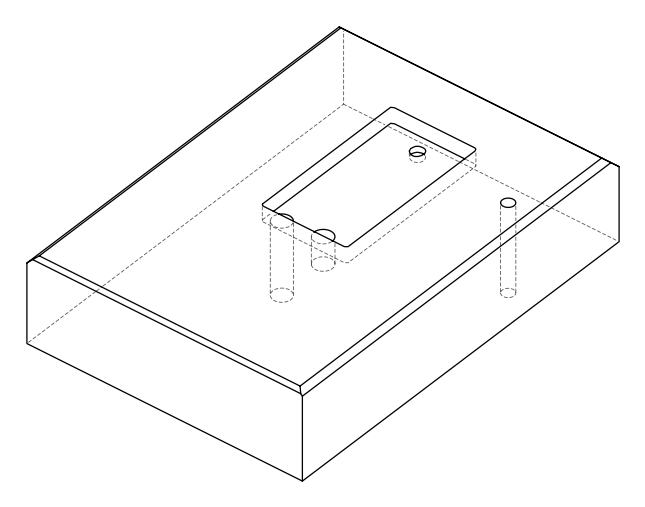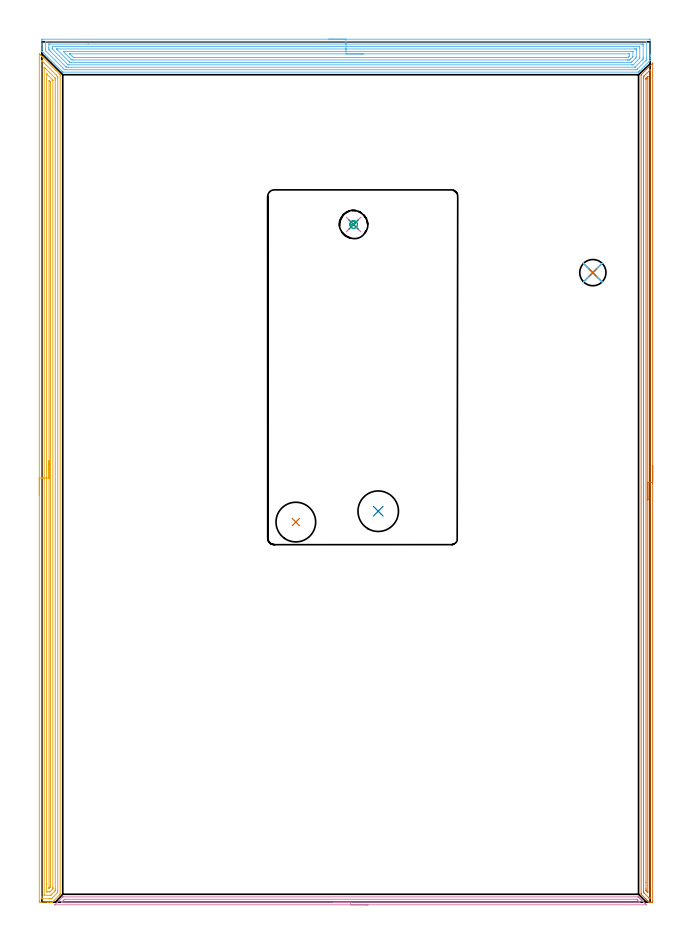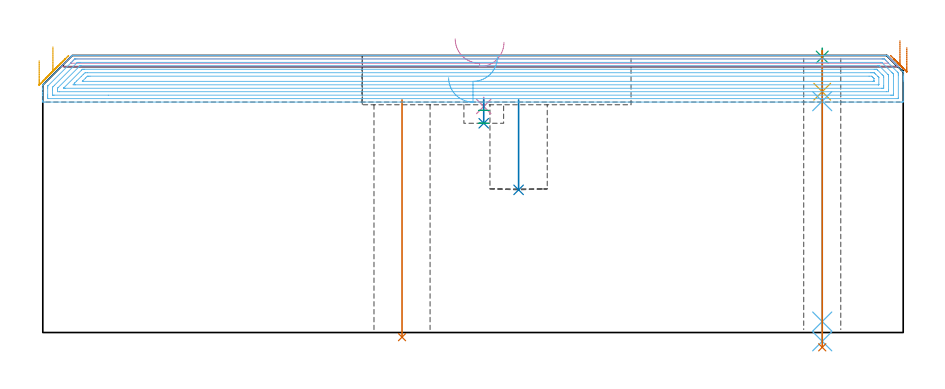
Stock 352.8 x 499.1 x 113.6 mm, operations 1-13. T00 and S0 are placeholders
(PLAN: 14 operations, 9 tool changes, 204 min)
(1 INDEXABLE_INSERT_DRILL_THROUGH_HOLE_FROM_SOLID | STEP1HOLE | NXT0302_017 | 0.39 min | 47127 mm3)
(2 INDEXABLE_INSERT_DRILL_BLIND_HOLE_FROM_SOLID | STEP1POCKET | NXT0302_018 | 0.15 min | 23744 mm3)
(3 SPOT_DRILL | STEP1HOLE_1 | NXT0321_9005460120000 | 0.03 min | 2 mm3)
(4 SPOT_DRILL_1 | STEP1POCKET_1 | NXT0321_9005460120000 | 0.04 min | 2192 mm3)
(5 DRILL_BLIND_HOLE_INTO_CENTER | STEP1HOLE_1 | UGT0301_494 | 0.07 min | 984 mm3)
(6 GUN_DRILL_THROUGH_HOLE | STEP1HOLE_1 | UGT0307_006 | 0.56 min | 6346 mm3)
(7 DRILL_TO_ENLARGE_THROUGH_HOLE | STEP1HOLE_1 | UGT0301_282 | 0.49 min | 13220 mm3)
(8 DRILL_BLIND_HOLE_INTO_CENTER_1 | STEP1POCKET_1 | NXT0301_128 | 0.04 min | 813 mm3)
(9 MILL_ROUGH_BLIND_HOLE_CONTOUR | STEP1POCKET_1 | UGT0201_129 | Spiral | 0.18 min | 2060 mm3)
(10 AREA_MILL | FG_CHAMFER_SURFACE | UGT0205_001 | 5.6 min | 3683 mm3)
(11 AREA_MILL_1 | FG_CHAMFER_SURFACE_1 | UGT0205_001 | 19.61 min | 36355 mm3)
(12 AREA_MILL_2 | FG_CHAMFER_SURFACE_2 | UGT0205_001 | 19.81 min | 63364 mm3)
(13 AREA_MILL_3 | FG_CHAMFER_SURFACE_3 | UGT0205_001 | 11.74 min | 10773 mm3)
(14 MILL_RECTANGULAR_POCKET | POCKET_RECTANGULAR_STRAIGHT | UGT0201_014 | Follow Part, ap 1.5, ae 75% | 145.28 min | 437284 mm3)
(TOOL NXT0302_017 | Index. Insert Drill 23mm [880-D2300L25-05] | D23 PA176 FL115 Z2)
(TOOL NXT0302_018 | Index. Insert Drill 23.5mm [880-D2350L25-03] | D23.5 PA176 FL71 Z2)
(TOOL NXT0321_9005460120000 | NC Spot Drill, 142deg, 12mm, Carbide, Uncoated | D12 PA142 FL30 Z2)
(TOOL UGT0301_494 | Carbide Drill 9.9 mm | D9.9 PA118 FL87 Z2)
(TOOL UGT0307_006 | Gun Drill 9 mm | D9 PA130 FL24 Z1)
(TOOL UGT0301_282 | Twist Drill 15.2 mm | D15.2 PA118 FL120 Z2)
(TOOL NXT0301_128 | Carbide Drill 12mm [861.1-1200-036A1-GP GC34] | D12 PA150 FL37.4 Z2)
(TOOL UGT0201_129 | Carbide End Mill 11.9 | D11.9 FL15 Z4)
(TOOL UGT0205_001 | Chamfer Mill 20 x 3 x 45 deg. | D20 FL50 Z2)
(TOOL UGT0201_014 | End mill 6 mm | D6 FL24 Z4)
(OP 1 INDEXABLE_INSERT_DRILL_THROUGH_HOLE_FROM_SOLID)
G17 G21 G94 G90
T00 M6
G54
G17 G0 G90 X147.3 Y220.5 S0 M3
G43 Z123.6 H1
G94 G81 G98 Z-1.902 F250. R95.4
G80
M5
M2
(OP 2 INDEXABLE_INSERT_DRILL_BLIND_HOLE_FROM_SOLID)
G17 G21 G94 G90
T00 M6
G54
G17 G0 G90 X195.1 Y226.8 S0 M3
G43 Z123.6 H1
G94 G81 G98 Z58.5 F250. R95.4
G80
M5
M2
(OP 3 SPOT_DRILL)
G17 G21 G94 G90
T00 M6
G54
G17 G0 G90 X319.6 Y365.2 S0 M3
G43 Z123.6 H0
G94 G81 G98 Z112.946 F250. R116.6
G80
M5
M2
(OP 4 SPOT_DRILL_1)
G17 G21 G94 G90
T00 M6
G54
G17 G0 G90 X180.8 Y393.1 S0 M3
G43 Z123.6 H0
G94 G81 G98 Z92.698 F250. R96.4
G80
M5
M2
(OP 5 DRILL_BLIND_HOLE_INTO_CENTER)
G17 G21 G94 G90
T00 M6
G54
G17 G0 G90 X319.6 Y365.2 S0 M3
G43 Z123.6 H0
G94 G81 G98 Z98.75 F250. R115.6
G80
M5
M2
(OP 6 GUN_DRILL_THROUGH_HOLE)
G17 G21 G94 G90
T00 M6
G54
G17 G0 G90 X319.6 Y365.2 M8
G43 Z123.6 H0
Z111.144
S716 M3
G94 G1 Z94.855 F125. M26
G4 X.084
Z4.5 F250.
G4 X.084
Z-3.598 F125.
G4 X.084
M5
M9
G0 Z111.144
Z123.6
M2
(OP 7 DRILL_TO_ENLARGE_THROUGH_HOLE)
G17 G21 G94 G90
T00 M6
G54
G17 G0 G90 X319.6 Y365.2 S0 M3
G43 Z123.6 H0
G94 G73 G98 Z-6.067 F250. Q14.958 R115.6
G80
M5
M2
(OP 8 DRILL_BLIND_HOLE_INTO_CENTER_1)
G17 G21 G94 G90
T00 M6
G54
G17 G0 G90 X180.8 Y393.1 S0 M3
G43 Z123.6 H1
G94 G81 G98 Z85.8 F250. R95.4
G80
M5
M2
(OP 9 MILL_ROUGH_BLIND_HOLE_CONTOUR)
G17 G21 G94 G90
T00 M6
G54
G17 G0 G90 X180.8 Y393.1 S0 M3
G43 Z123.6 H0
Z91.1
G94 G3 X181.465 Y394.635 R0.912 F250.
X179.297 Y394.706 R1.535
X179.194 Y391.597 R2.2
X179.297 Y394.706 R-2.2
X179.245 Y393.151 R1.1
X180.8 Y393.1 R1.1
G0 Z85.8
G3 X181.465 Y394.635 R0.912
X179.297 Y394.706 R1.535
X179.194 Y391.597 R2.2
X179.297 Y394.706 R-2.2
X179.245 Y393.151 R1.1
X180.8 Y393.1 R1.1
G0 Z123.6
M5
M2
(OP 10 AREA_MILL)
G17 G21 G94 G90
T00 M6
G54
G17 G0 G90 X189.1 Y-1.5 S1061 M3
G43 Z123.6 H0
Z119.
G94 G1 X189.062 Z118.128 F250.
X188.948 Z117.264
X188.759 Z116.412
X188.497 Z115.58
X188.163 Z114.774
X187.76 Z114.
X187.292 Z113.264
X186.76 Z112.572
X186.171 Z111.929
X185.528 Z111.34
X184.836 Z110.809
X184.1 Z110.34
X183.326 Z109.937
X182.52 Z109.603
X181.688 Z109.341
X180.837 Z109.152
X179.972 Z109.038
X179.1 Z109.
X7.665
X7.624 Y-1.498 Z109.001
X7.514 Y-1.491 Z109.005
X7.584 Y-1.417 Z109.081
X7.665 Y-1.334 Z109.164
X7.75 Y-1.249 Z109.248
X8.733 Y-0.266 Z110.233
X9.897 Y0.898 Z111.397
X12.016 Y3.017 Z113.515
X12.032 Y3.033 Z113.53
X12.105 Y3.102 Z113.58
X12.576 Y3.1 Z113.6
X345.624
X346.095 Y3.102 Z113.58
X346.169 Y3.032 Z113.529
X346.184 Y3.017 Z113.515
X346.517 Y2.684 Z113.182
X346.628 Y2.574 Z113.07
X346.924 Y2.278 Z112.774
X347.028 Y2.172 Z112.671
X347.112 Y2.088 Z112.588
X347.219 Y1.982 Z112.478
X347.322 Y1.878 Z112.378
X347.41 Y1.79 Z112.29
X347.515 Y1.687 Z112.183
X347.616 Y1.585 Z112.084
X347.707 Y1.493 Z111.992
X347.811 Y1.391 Z111.887
X347.909 Y1.291 Z111.79
X348.005 Y1.195 Z111.695
X348.106 Y1.096 Z111.592
X348.203 Y0.997 Z111.497
X348.303 Y0.898 Z111.397
X348.402 Y0.8 Z111.296
X348.497 Y0.704 Z111.203
X348.6 Y0.6 Z111.099
X348.697 Y0.504 Z111.
X348.79 Y0.41 Z110.909
X348.898 Y0.302 Z110.802
X348.993 Y0.209 Z110.705
X349.084 Y0.116 Z110.616
X349.195 Y0.005 Z110.504
X349.289 Y-0.087 Z110.409
X349.377 Y-0.177 Z110.322
X349.493 Y-0.293 Z110.207
X349.584 Y-0.382 Z110.114
X349.671 Y-0.471 Z110.029
X349.791 Y-0.59 Z109.909
X349.88 Y-0.678 Z109.818
X349.965 Y-0.764 Z109.735
X350.088 Y-0.888 Z109.611
X350.175 Y-0.974 Z109.523
X350.386 Y-1.186 Z109.314
X350.423 Y-1.223 Z109.277
X350.618 Y-1.417 Z109.082
X350.684 Y-1.485 Z109.014
X350.686 Y-1.495 Z109.003
X350.684 Y-1.499 Z108.999
X179.1 Y-1.5 Z109.
Y-0.086 Z110.414
X11.683
X11.463 Y-0.079 Z110.421
X11.386 Y-0.074 Z110.426
X11.402 Y-0.053 Z110.447
X11.427 Y-0.025 Z110.475
X11.523 Y0.073 Z110.573
X11.62 Y0.171 Z110.671
X12.576 Y1.126 Z111.626
X12.859 Y1.406 Z111.906
X13.066 Y1.608 Z112.108
X13.14 Y1.678 Z112.178
X13.246 Y1.681 Z112.181
X13.469 Y1.686 Z112.186
X344.731
X344.954 Y1.679 Z112.179
X345.064 Y1.674 Z112.174
X345.289 Y1.455 Z111.955
X345.624 Y1.126 Z111.626
X346.765 Y-0.016 Z110.484
X346.82 Y-0.075 Z110.425
X346.823 Y-0.082 Z110.418
X346.821 Y-0.083 Z110.417
X346.794 Y-0.085 Z110.415
X179.1 Y-0.086 Z110.414
X178.228 Z110.452
X177.364 Z110.566
X176.512 Z110.755
X175.68 Z111.017
X174.874 Z111.351
X174.1 Z111.754
X173.364 Z112.223
X172.672 Z112.754
X172.029 Z113.343
X171.44 Z113.986
X170.909 Z114.678
X170.44 Z115.414
X170.037 Z116.188
X169.703 Z116.994
X169.441 Z117.826
X169.252 Z118.678
X169.138 Z119.543
X169.1 Z120.414
G0 Z123.6
M5
M2
(OP 11 AREA_MILL_1)
G17 G21 G94 G90
T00 M6
G54
G17 G0 G90 X-1.5 Y236.05 S1061 M3
G43 Z123.6 H0
Z111.5
G94 G1 Y236.088 Z110.628 F250.
Y236.202 Z109.764
Y236.391 Z108.912
Y236.653 Z108.08
Y236.987 Z107.274
Y237.39 Z106.5
Y237.858 Z105.764
Y238.39 Z105.072
Y238.979 Z104.429
Y239.622 Z103.84
Y240.314 Z103.309
Y241.05 Z102.84
Y241.824 Z102.437
Y242.63 Z102.103
Y243.462 Z101.841
Y244.314 Z101.652
Y245.178 Z101.538
Y246.05 Z101.5
X-1.499 Y492.068 Z101.499
X-1.494 Y492.083 Z101.503
X-1.472 Y492.068 Z101.527
X-1.318 Y491.918 Z101.681
X-1.238 Y491.838 Z101.762
X-1.05 Y491.65 Z101.95
X-0.7 Y491.302 Z102.296
X-0.227 Y490.827 Z102.773
X0.023 Y490.578 Z103.021
X0.175 Y490.428 Z103.17
X0.32 Y490.281 Z103.317
X0.47 Y490.131 Z103.468
X0.612 Y489.99 Z103.608
X0.748 Y489.853 Z103.746
X0.917 Y489.684 Z103.915
X8.05 Y482.55 Z111.049
X10.305 Y480.296 Z113.303
X10.511 Y480.087 Z113.509
X10.597 Y479.994 Z113.589
X10.6 Y479.849 Z113.6
Y5.098
X10.593 Y4.6 Z113.593
X10.577 Y4.581 Z113.577
X10.238 Y4.238 Z113.238
X6.154 Y0.153 Z109.152
X6.03 Y0.032 Z109.027
X5.992 Y0.002 Z108.988
X5.769 Y0. Z108.767
X4.988 Z107.982
X3.758 Z106.755
X3.237 Z106.232
X-1.138 Y0.001 Z101.859
X-1.493 Y0.01 Z101.504
X-1.496 Y0.262 Z101.502
X-1.499 Y0.628 Z101.501
X-1.5 Y0.998 Z101.5
Y246.05
X-0.086 Z102.914
X-0.085 Y487.714 Z102.915
X-0.084 Y487.896 Z102.916
X-0.081 Y488.114 Z102.919
X-0.079 Y488.207 Z102.921
X-0.027 Y488.166 Z102.973
X0.252 Y487.896 Z103.252
X0.612 Y487.538 Z103.612
X1.149 Y487.002 Z104.149
X8.301 Y479.849 Z111.301
X8.488 Y479.659 Z111.488
X9.179 Y478.955 Z112.179
X9.184 Y478.243 Z112.184
X9.185 Y478.061 Z112.185
X9.186 Y6.887 Z112.186
X9.185 Y6.175 Z112.185
X9.183 Y5.993 Z112.183
X9.179 Y5.641 Z112.179
X8.567 Y5.017 Z111.567
X5.863 Y2.313 Z108.863
X5.6 Y2.059 Z108.6
X5.56 Y2.022 Z108.56
X5.511 Y2.01 Z108.511
X5.391 Y2.004 Z108.391
X4.988 Y2.001 Z107.988
X4.52 Y2. Z107.52
X0.143 Y2.001 Z103.143
X-0.028 Y2.007 Z102.972
X-0.061 Y2.01 Z102.939
X-0.079 Y2.022 Z102.921
X-0.081 Y2.06 Z102.919
X-0.084 Y2.234 Z102.916
X-0.085 Y2.416 Z102.915
X-0.086 Y3.129 Z102.914
Y246.05
X1.328 Z104.328
X1.329 Y483.587 Z104.329
X1.334 Y484.319 Z104.334
X1.335 Y484.337 Z104.335
X1.371 Y484.319 Z104.371
X1.487 Y484.209 Z104.487
X2.276 Y483.425 Z105.276
X7.613 Y478.086 Z110.613
X7.637 Y478.061 Z110.637
X7.764 Y477.906 Z110.764
X7.77 Y477.167 Z110.77
X7.771 Y477.005 Z110.771
Y7.619
X7.769 Y6.887 Z110.769
X7.767 Y6.729 Z110.767
X7.764 Y6.676 Z110.764
X7.733 Y6.641 Z110.733
X7.613 Y6.515 Z110.613
X7.356 Y6.255 Z110.356
X7.094 Y5.993 Z110.094
X5.863 Y4.762 Z108.863
X5.587 Y4.486 Z108.587
X5.302 Y4.204 Z108.302
X5.139 Y4.05 Z108.139
X5.086 Y4.01 Z108.086
X4.988 Y4.008 Z107.988
X4.312 Y4.001 Z107.312
X1.487 Z104.487
X1.421 Y4.002 Z104.421
X1.368 Y4.006 Z104.368
X1.338 Y4.009 Z104.338
X1.335 Y4.043 Z104.335
X1.331 Y4.204 Z104.331
X1.329 Y4.366 Z104.329
X1.328 Y246.05 Z104.328
X2.743 Z105.743
Y480.427
X2.744 Y480.471 Z105.744
X2.746 Y480.494 Z105.746
Y480.495
X2.78 Y480.465 Z105.78
X3.079 Y480.171 Z106.079
X3.237 Y480.014 Z106.237
X6.082 Y477.167 Z109.082
X6.312 Y476.927 Z109.312
X6.351 Y476.877 Z109.351
X6.353 Y476.85 Z109.353
X6.356 Y476.788 Z109.356
X6.357 Y476.662 Z109.357
Y8.675
X6.356 Y8.171 Z109.356
X6.352 Y7.781 Z109.352
X6.35 Y7.722 Z109.35
X6.312 Y7.672 Z109.312
X6.238 Y7.591 Z109.238
X6.144 Y7.494 Z109.144
X4.988 Y6.336 Z107.988
X4.816 Y6.167 Z107.816
X4.714 Y6.069 Z107.714
X4.651 Y6.012 Z107.651
X4.546 Y6.009 Z107.546
X4.112 Y6. Z107.112
X3.23 Z106.23
X2.806 Y6.008 Z105.806
X2.757 Y6.01 Z105.757
X2.75 Y6.04 Z105.75
X2.745 Y6.095 Z105.745
X2.744 Y6.149 Z105.744
X2.743 Y10.624 Z105.743
Y246.05
X4.157 Z107.157
X4.158 Y476.273 Z107.158
X4.164 Y476.616 Z107.164
X4.274 Y476.515 Z107.274
X4.523 Y476.273 Z107.523
X4.936 Y475.851 Z107.936
X4.943 Y475.379 Z107.943
Y9.569
X4.936 Y8.768 Z107.936
X4.927 Y8.737 Z107.927
X4.874 Y8.675 Z107.874
X4.822 Y8.623 Z107.822
X4.484 Y8.295 Z107.484
X4.18 Y8.011 Z107.18
X4.164 Y8.019 Z107.164
X4.161 Y8.1 Z107.161
X4.159 Y8.276 Z107.159
X4.157 Y8.629 Z107.157
Y8.675
Y246.05
Y246.922 Z107.195
Y247.786 Z107.309
Y248.638 Z107.498
Y249.47 Z107.76
Y250.276 Z108.094
Y251.05 Z108.497
Y251.786 Z108.965
Y252.478 Z109.496
Y253.121 Z110.086
Y253.71 Z110.729
Y254.242 Z111.421
Y254.71 Z112.157
Y255.113 Z112.931
Y255.447 Z113.737
Y255.709 Z114.569
Y255.898 Z115.42
Y256.012 Z116.285
Y256.05 Z117.157
G0 Z123.6
M5
M2
(OP 12 AREA_MILL_2)
G17 G21 G94 G90
T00 M6
G54
G17 G0 G90 X166.4 Y500.6 S1061 M3
G43 Z123.6 H0
Z104.5
G94 G1 X166.438 Z103.628 F250.
X166.552 Z102.764
X166.741 Z101.912
X167.003 Z101.08
X167.337 Z100.274
X167.74 Z99.5
X168.208 Z98.764
X168.74 Z98.072
X169.329 Z97.429
X169.972 Z96.84
X170.664 Z96.308
X171.4 Z95.84
X172.174 Z95.437
X172.98 Z95.103
X173.812 Z94.841
X174.664 Z94.652
X175.528 Z94.538
X176.4 Z94.5
X352.196
X352.475 Y500.597 Z94.502
X352.79 Y500.592 Z94.506
X352.8 Y500.271 Z94.826
Y491.943 Z103.151
Y491.366 Z103.731
Y491.05 Z104.047
Y490.473 Z104.624
Y490.157 Z104.939
Y489.524 Z105.576
Y488.204 Z106.895
X352.791 Y488.19 Z106.909
X349.46 Y484.858 Z110.239
X346.842 Y482.24 Z112.857
X346.719 Y482.117 Z112.979
X346.458 Y481.858 Z113.241
X346.368 Y481.767 Z113.332
X346.17 Y481.572 Z113.525
X346.095 Y481.504 Z113.589
X345.949 Y481.5 Z113.6
X12.205
X12.105 Y481.504 Z113.59
X12.052 Y481.55 Z113.547
X11.815 Y481.785 Z113.315
X11.803 Y481.797 Z113.303
X11.48 Y482.117 Z112.977
X0.762 Y492.837 Z102.26
X0.347 Y493.253 Z101.847
X0.307 Y493.293 Z101.807
X0.009 Y493.591 Z101.507
X0. Y493.604 Z101.494
Y494.884 Z100.216
Y495.516 Z99.579
Y496.726 Z98.371
Y497.303 Z97.792
Y497.908 Z97.188
X0.001 Y499.983 Z95.114
X0.004 Y500.584 Z94.513
X0.007 Y500.591 Z94.505
X0.604 Y500.6 Z94.5
X176.4
Y499.186 Z95.914
X350.411 Y499.185 Z95.915
X350.507 Y499.184 Z95.916
X350.699 Y499.179 Z95.921
X350.791 Y499.173 Z95.927
X350.794 Y499.145 Z95.955
X350.796 Y499.09 Z96.01
X350.8 Y498.701 Z96.399
Y489.768 Z105.332
X350.796 Y489.263 Z105.837
X350.791 Y488.883 Z106.217
X350.772 Y488.634 Z106.466
X350.519 Y488.37 Z106.73
X350.466 Y488.316 Z106.784
X345.555 Y483.405 Z111.695
X345.157 Y483.01 Z112.09
X345.105 Y482.962 Z112.138
X345.057 Y482.921 Z112.179
X344.26 Y482.915 Z112.185
X344.164
X13.99
X13.188 Y482.919 Z112.181
X13.15 Y482.921 Z112.179
X13.097 Y482.96 Z112.14
X13.043 Y483.01 Z112.09
X12.205 Y483.845 Z111.255
X2.251 Y493.8 Z101.3
X2.116 Y493.941 Z101.159
X2.027 Y494.035 Z101.065
X2.01 Y494.072 Z101.028
X2.004 Y494.115 Z100.985
X2.001 Y494.623 Z100.477
X2. Y495.012 Z100.088
Y497.692 Z97.408
Y498.196 Z96.904
X2.002 Y498.584 Z96.516
X2.01 Y499.09 Z96.01
X2.014 Y499.179 Z95.921
X2.197 Y499.183 Z95.917
X2.293 Y499.185 Z95.915
X176.4 Y499.186 Z95.914
Y497.772 Z97.328
X347.734 Y497.771 Z97.329
X348.16 Y497.77 Z97.33
X348.626 Y497.767 Z97.333
X348.773 Y497.765 Z97.335
X348.79 Y497.477 Z97.623
X348.796 Y497.303 Z97.797
X348.799 Y497.13 Z97.97
Y489.983 Z105.117
X348.792 Y489.263 Z105.837
X348.789 Y489.1 Z106.
X348.626 Y488.929 Z106.171
X348.348 Y488.648 Z106.452
X348.071 Y488.37 Z106.73
X344.164 Y484.465 Z110.635
X344.047 Y484.355 Z110.745
X344.026 Y484.337 Z110.763
X344.004 Y484.334 Z110.766
X343.952 Y484.331 Z110.769
X343.74 Y484.329 Z110.771
X15.35
X14.882 Y484.33 Z110.77
X14.454 Y484.332 Z110.768
X14.225 Y484.336 Z110.764
X14.168 Y484.344 Z110.756
X14.09 Y484.416 Z110.684
X13.99 Y484.511 Z110.589
X4.77 Y493.73 Z101.37
X4.174 Y494.33 Z100.77
X4.034 Y494.477 Z100.623
X4.01 Y494.623 Z100.477
X4.004 Y494.793 Z100.307
X4. Y495.516 Z99.584
Y495.69 Z99.41
X4.001 Y497.476 Z97.624
X4.006 Y497.651 Z97.449
X4.01 Y497.76 Z97.34
X4.058 Y497.765 Z97.335
X4.174 Y497.767 Z97.333
X4.599 Y497.771 Z97.329
X26.854 Y497.772 Z97.328
X176.4
Y496.357 Z98.743
X346.002
X346.781 Y496.35 Z98.75
X346.8 Y495.558 Z99.542
Y495.516 Z99.584
X346.799 Y490.157 Z104.943
X346.79 Y489.731 Z105.369
X346.773 Y489.533 Z105.567
X346.676 Y489.43 Z105.67
X346.514 Y489.263 Z105.837
X343.272 Y486.021 Z109.079
X343.104 Y485.858 Z109.242
X342.998 Y485.758 Z109.342
X342.799 Y485.75 Z109.35
X342.38 Y485.743 Z109.357
X342.327
X15.722
X15.303 Y485.75 Z109.35
X15.197 Y485.763 Z109.337
X15.058 Y485.896 Z109.204
X14.882 Y486.067 Z109.033
X6.327 Y494.623 Z100.477
X6.154 Y494.8 Z100.3
X6.019 Y494.941 Z100.159
X6.01 Y495.049 Z100.051
X6. Y495.474 Z99.626
X6.001 Y495.516 Z99.584
X6.018 Y496.35 Z98.75
X6.851 Y496.357 Z98.743
X6.903
X176.4
Y494.943 Z100.157
X343.845
X344.164 Y494.942 Z100.158
X344.742 Y494.939 Z100.161
X344.778 Y494.936 Z100.164
X344.79 Y494.926 Z100.174
X344.796 Y494.884 Z100.216
X344.799 Y494.623 Z100.477
X344.8 Y493.987 Z101.113
X344.799 Y490.415 Z104.685
X344.794 Y490.157 Z104.943
X344.79 Y490. Z105.1
X344.689 Y489.894 Z105.206
X344.56 Y489.761 Z105.339
X344.164 Y489.363 Z105.737
X342.38 Y487.578 Z107.522
X342.278 Y487.477 Z107.623
X342.01 Y487.215 Z107.885
X341.967 Y487.177 Z107.923
X341.948 Y487.164 Z107.936
X341.913 Y487.162 Z107.938
X341.805 Y487.159 Z107.941
X341.487 Y487.157 Z107.943
X340.915
X16.986
X16.667 Y487.159 Z107.941
X16.347 Y487.162 Z107.938
X16.26 Y487.164 Z107.936
X16.208 Y487.202 Z107.898
X16.112 Y487.293 Z107.807
X15.923 Y487.477 Z107.623
X8.776 Y494.623 Z100.477
X8.635 Y494.765 Z100.335
X8.477 Y494.933 Z100.167
X8.515 Y494.936 Z100.164
X8.635 Y494.939 Z100.161
X9.209 Y494.942 Z100.158
X176.4 Y494.943 Z100.157
Y493.529 Z101.571
X342.581
X342.738 Y493.527 Z101.573
X342.776 Y493.524 Z101.576
X342.788 Y493.522 Z101.578
X342.792 Y493.513 Z101.587
X342.796 Y493.478 Z101.622
X342.799 Y493.31 Z101.79
X342.798 Y490.631 Z104.469
X342.794 Y490.511 Z104.589
X342.79 Y490.454 Z104.646
X342.755 Y490.415 Z104.685
X342.508 Y490.157 Z104.943
X342.444 Y490.092 Z105.008
X341.487 Y489.135 Z105.965
X341.101 Y488.756 Z106.344
X340.93 Y488.589 Z106.511
X340.595 Y488.578 Z106.522
X340.391 Y488.574 Z106.526
X339.703 Y488.571 Z106.529
X339.502
X18.25 Y488.572 Z106.528
X17.559 Y488.576 Z106.524
X17.351 Y488.578 Z106.522
X16.667 Y489.187 Z105.913
X16.587 Y489.263 Z105.837
X15.774 Y490.073 Z105.027
X13.904 Y491.943 Z103.157
X13.097 Y492.753 Z102.347
X13.02 Y492.837 Z102.263
X12.413 Y493.522 Z101.578
X13.097 Y493.527 Z101.573
X13.299 Y493.528 Z101.572
X176.4 Y493.529 Z101.571
Y492.115 Z102.985
X340.424 Y492.114 Z102.986
X340.595 Y492.113 Z102.987
X340.765 Y492.11 Z102.99
X340.783 Y492.108 Z102.992
X340.79 Y492.1 Z103.
X340.795 Y492.066 Z103.034
X340.798 Y492.012 Z103.088
X340.8 Y491.943 Z103.157
Y491.738 Z103.362
X340.796 Y491.05 Z104.05
X340.793 Y490.948 Z104.152
X340.79 Y490.899 Z104.201
X340.769 Y490.876 Z104.224
X340.595 Y490.694 Z104.406
X340.325 Y490.427 Z104.673
X340.048 Y490.157 Z104.943
X339.868 Y489.991 Z105.109
X338.81 Y489.986 Z105.115
X19.344 Z105.114
X18.618 Y489.99 Z105.11
X18.451 Y489.992 Z105.108
X18.304 Y490.01 Z105.09
X18.151 Y490.157 Z104.943
X17.559 Y490.739 Z104.361
X16.355 Y491.943 Z103.157
X16.252 Y492.049 Z103.051
X16.217 Y492.088 Z103.012
X16.204 Y492.105 Z102.995
X16.213 Y492.108 Z102.992
X16.324 Y492.111 Z102.989
X16.496 Y492.114 Z102.986
X176.4 Y492.115 Z102.985
X177.272 Z103.023
X178.136 Z103.137
X178.988 Z103.326
X179.82 Z103.588
X180.626 Z103.922
X181.4 Z104.325
X182.136 Z104.794
X182.828 Z105.325
X183.471 Z105.914
X184.06 Z106.557
X184.592 Z107.25
X185.06 Z107.985
X185.463 Z108.759
X185.797 Z109.565
X186.059 Z110.397
X186.248 Z111.249
X186.362 Z112.114
X186.4 Z112.985
G0 Z123.6
M5
M2
(OP 13 AREA_MILL_3)
G17 G21 G94 G90
T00 M6
G54
G17 G0 G90 X354.3 Y253.35 S1061 M3
G43 Z123.6 H0
Z116.9
G94 G1 Y253.312 Z116.028 F250.
Y253.198 Z115.163
Y253.009 Z114.312
Y252.747 Z113.48
Y252.413 Z112.674
Y252.01 Z111.9
Y251.542 Z111.164
Y251.01 Z110.472
Y250.421 Z109.829
Y249.778 Z109.24
Y249.086 Z108.708
Y248.35 Z108.24
Y247.576 Z107.837
Y246.77 Z107.503
Y245.938 Z107.241
Y245.087 Z107.052
Y244.222 Z106.938
Y243.35 Z106.9
Y0.472
X354.299 Y0.18 Z106.901
X354.294 Y0.028 Z106.903
X354.291 Y0.004 Z106.905
X353.998 Y0. Z107.198
X353.478 Z107.718
X353.127 Z108.067
X352.347 Z108.851
X352.302 Z108.897
X352.256 Y0.001 Z108.942
X352.206 Y0.005 Z108.99
X352.17 Y0.031 Z109.028
X351.686 Y0.514 Z109.514
X351.572 Y0.627 Z109.626
X351.385 Y0.813 Z109.811
X350.878 Y1.322 Z110.322
X350.515 Y1.684 Z110.682
X350.38 Y1.819 Z110.819
X350.083 Y2.117 Z111.117
X349.354 Y2.845 Z111.843
X347.902 Y4.297 Z113.296
X347.624 Y4.578 Z113.576
X347.607 Y4.599 Z113.593
X347.6 Y5.097 Z113.6
Y479.815
X347.603 Y479.995 Z113.589
X347.685 Y480.086 Z113.512
X350.515 Y482.915 Z110.685
X354.16 Y486.561 Z107.037
X354.241 Y486.645 Z106.951
X354.291 Y486.683 Z106.9
X354.293 Y486.671 Z106.898
X354.296 Y486.653 Z106.896
X354.298 Y486.597 Z106.898
X354.3 Y486.549 Z106.9
Y243.35
X352.886 Z108.314
X352.885 Y2.663 Z108.315
X352.884 Y2.415 Z108.316
X352.881 Y2.092 Z108.319
X352.879 Y2.02 Z108.321
X352.795 Y2.01 Z108.405
X352.651 Z108.549
X352.256 Y2.394 Z108.944
X352.235 Y2.415 Z108.965
X349.456 Y5.194 Z111.744
X349.247 Y5.407 Z111.953
X349.096 Y5.566 Z112.104
X349.021 Y5.648 Z112.179
X349.019 Y5.664 Z112.181
X349.016 Y5.742 Z112.184
X349.015 Y5.991 Z112.185
X349.014 Y6.638 Z112.186
Y478.027
X349.016 Y478.671 Z112.184
X349.02 Y478.921 Z112.18
X349.021 Y478.956 Z112.179
X349.051 Y478.991 Z112.149
X349.109 Y479.055 Z112.091
X349.199 Y479.148 Z112.001
X349.312 Y479.262 Z111.888
X352.547 Y482.497 Z108.653
X352.66 Y482.606 Z108.54
X352.846 Y482.785 Z108.354
X352.879 Y482.806 Z108.321
X352.882 Y482.749 Z108.318
X352.885 Y482.497 Z108.315
Y482.299
X352.886 Y243.35 Z108.314
X351.472 Z109.728
X351.471 Y5.904 Z109.729
X351.469 Y5.814 Z109.731
X351.465 Y5.655 Z109.735
X351.385 Y5.725 Z109.815
X351.112 Y5.991 Z110.088
X350.515 Y6.593 Z110.685
X350.447 Y6.664 Z110.753
X350.435 Y6.798 Z110.765
X350.431 Y6.885 Z110.769
X350.429 Y6.973 Z110.771
X350.428 Y7.779 Z110.772
Y11.447
X350.429 Y477.31 Z110.771
X350.43 Y477.487 Z110.77
X350.434 Y477.84 Z110.766
X350.437 Y477.926 Z110.763
X350.444 Y477.937 Z110.756
X350.465 Y477.963 Z110.735
X350.515 Y478.015 Z110.685
X351.385 Y478.886 Z109.815
X351.403 Y478.903 Z109.797
X351.422 Y478.921 Z109.778
X351.446 Y478.935 Z109.754
X351.466 Y478.94 Z109.734
X351.468 Y478.921 Z109.732
X351.47 Y478.87 Z109.73
X351.471 Y478.833 Z109.729
X351.472 Y478.027 Z109.728
Y243.35
Y242.478 Z109.766
Y241.614 Z109.88
Y240.762 Z110.069
Y239.93 Z110.332
Y239.124 Z110.665
Y238.35 Z111.068
Y237.614 Z111.537
Y236.922 Z112.068
Y236.279 Z112.657
Y235.69 Z113.301
Y235.159 Z113.993
Y234.69 Z114.728
Y234.287 Z115.502
Y233.953 Z116.308
Y233.691 Z117.14
Y233.502 Z117.992
Y233.388 Z118.857
Y233.35 Z119.728
G0 Z123.6
M5
M2
